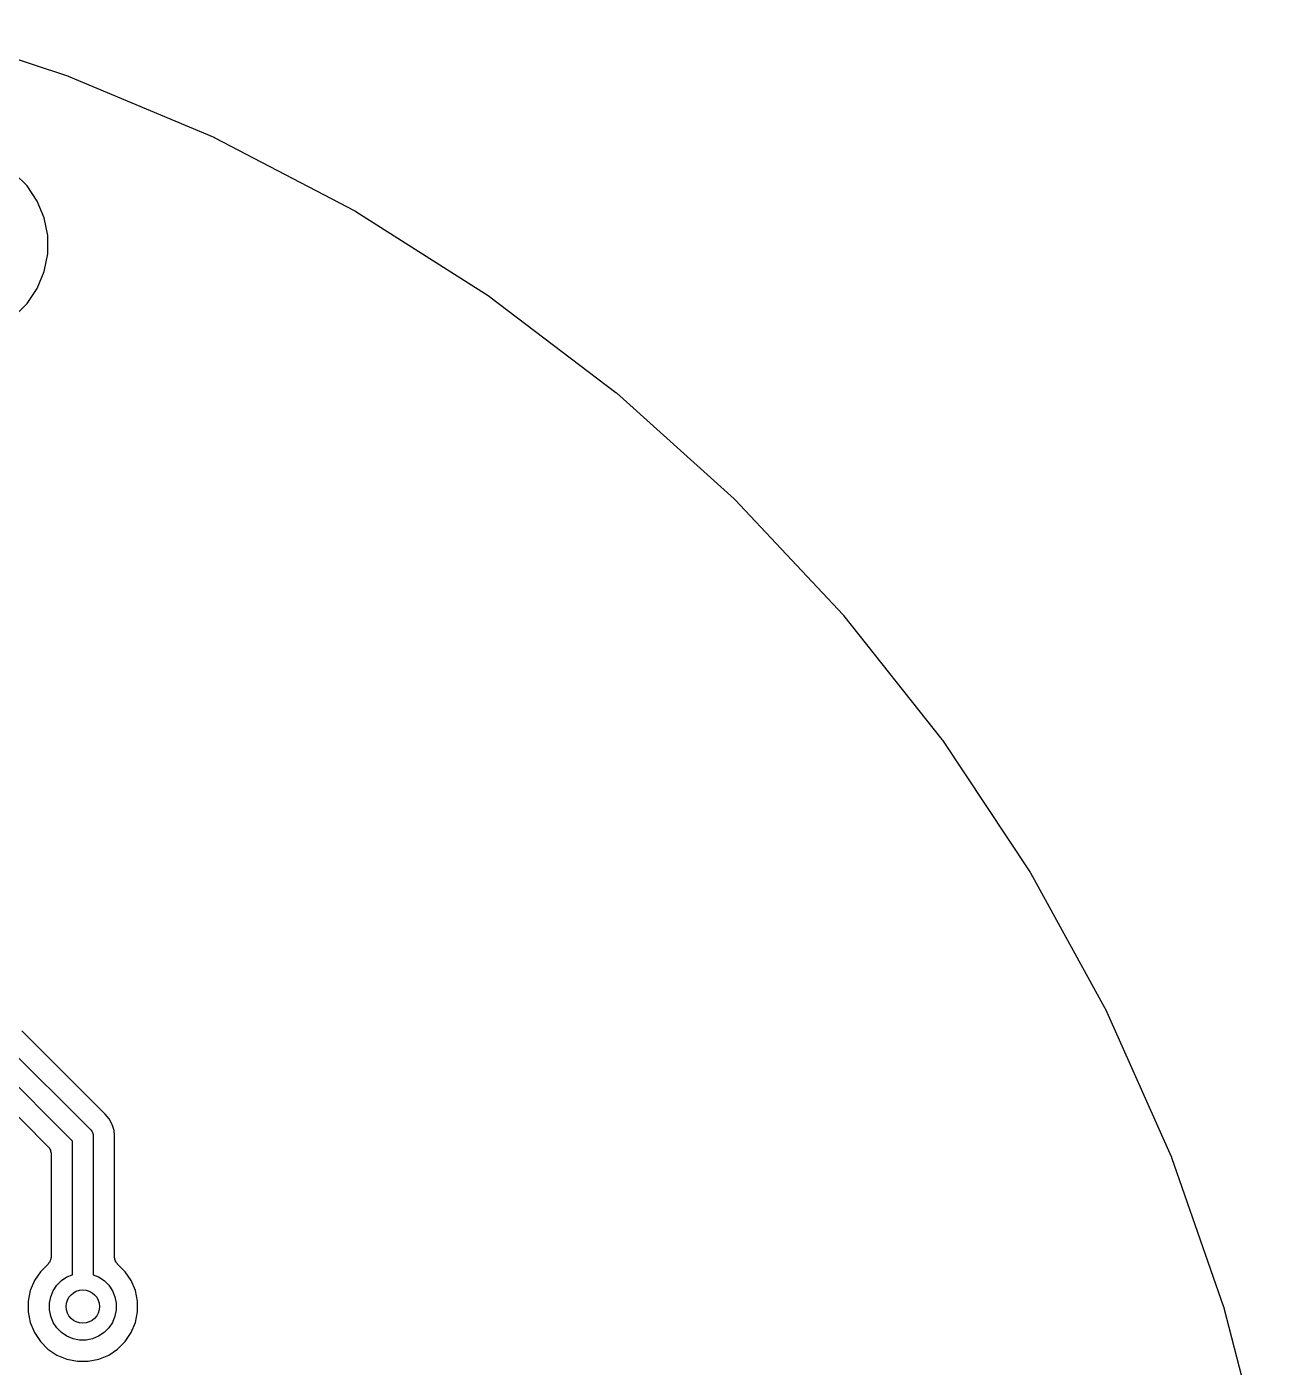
# Model space of a CAD drawing. Extents: x 5.29 to 7.07, y -4.51 to -2.72.
# Drawn here: x 6.474 to 7.056, y -3.389 to -2.757 of the extents above; entities that cross this region are included whole.
import ezdxf

# ---------------------------------------------------------------- set-up
doc = ezdxf.new("R2010")
doc.units = 0
doc.header["$MEASUREMENT"] = 0
doc.layers.add('BLACK', color=7, linetype='CONTINUOUS')

msp = doc.modelspace()

# ---------------------------------------------------------------- linework, layer by layer
at = {"layer": 'BLACK', "linetype": 'CONTINUOUS'}
for p, q in [((6.42186, -2.75738), (6.49271, -2.7804)), ((6.49271, -2.7804), (6.49278, -2.78043)), ((6.49278, -2.78043), (6.49294, -2.7805)), ((6.49294, -2.7805), (6.4931, -2.78055)), ((6.4931, -2.78055), (6.56178, -2.80942)), ((6.56178, -2.80942), (6.56185, -2.80945)), ((6.56185, -2.80945), (6.562, -2.80953)), ((6.562, -2.80953), (6.56216, -2.8096)), ((6.56216, -2.8096), (6.62818, -2.84411)), ((6.47376, -2.83229), (6.46771, -2.82624)), ((6.47852, -2.83941), (6.47376, -2.83229)), ((6.48179, -2.84732), (6.47852, -2.83941)), ((6.62818, -2.84411), (6.62824, -2.84415)), ((6.62824, -2.84415), (6.62839, -2.84424)), ((6.62839, -2.84424), (6.62855, -2.84432)), ((6.62855, -2.84432), (6.69145, -2.88424)), ((6.48346, -2.85572), (6.48179, -2.84732)), ((6.48346, -2.86428), (6.48346, -2.85572)), ((6.48179, -2.87268), (6.48346, -2.86428)), ((6.47852, -2.88059), (6.48179, -2.87268)), ((6.47376, -2.88771), (6.47852, -2.88059)), ((6.69145, -2.88424), (6.69151, -2.88428)), ((6.69151, -2.88428), (6.69164, -2.88439)), ((6.69164, -2.88439), (6.69179, -2.88448)), ((6.46771, -2.89376), (6.47376, -2.88771)), ((6.69179, -2.88448), (6.75113, -2.92952)), ((6.75113, -2.92952), (6.75119, -2.92956)), ((6.75119, -2.92956), (6.75131, -2.92969)), ((6.75131, -2.92969), (6.75145, -2.92979)), ((6.75145, -2.92979), (6.80682, -2.97964)), ((6.80682, -2.97964), (6.80687, -2.97969)), ((6.80687, -2.97969), (6.80699, -2.97982)), ((6.80699, -2.97982), (6.80712, -2.97993)), ((6.80712, -2.97993), (6.85812, -3.03424)), ((6.85812, -3.03424), (6.85816, -3.03429)), ((6.85816, -3.03429), (6.85827, -3.03443)), ((6.85827, -3.03443), (6.85839, -3.03456)), ((6.85839, -3.03456), (6.90466, -3.09294)), ((6.90466, -3.09294), (6.90471, -3.093)), ((6.90471, -3.093), (6.9048, -3.09314)), ((6.9048, -3.09314), (6.90491, -3.09328)), ((6.90491, -3.09328), (6.94614, -3.15533)), ((6.94614, -3.15533), (6.94618, -3.15539)), ((6.94618, -3.15539), (6.94626, -3.15555)), ((6.94626, -3.15555), (6.94635, -3.15569)), ((6.94635, -3.15569), (6.98224, -3.22097)), ((6.98224, -3.22097), (6.98228, -3.22104)), ((6.98228, -3.22104), (6.98234, -3.2212)), ((6.98234, -3.2212), (6.98243, -3.22135)), ((6.98243, -3.22135), (7.01273, -3.28941)), ((6.50986, -3.26876), (6.47124, -3.23014)), ((6.46365, -3.23669), (6.50331, -3.27635)), ((6.49508, -3.28204), (6.45796, -3.24492)), ((6.45528, -3.25639), (6.48361, -3.28472)), ((6.51002, -3.26889), (6.50986, -3.26876)), ((6.51017, -3.26904), (6.51002, -3.26889)), ((6.51022, -3.26909), (6.51017, -3.26904)), ((6.5106, -3.2694), (6.51022, -3.26909)), ((6.51247, -3.27167), (6.5106, -3.2694)), ((6.51385, -3.27426), (6.51247, -3.27167)), ((6.51471, -3.27708), (6.51385, -3.27426)), ((6.49508, -3.34499), (6.49508, -3.28204)), ((6.50331, -3.27635), (6.5035, -3.2765)), ((6.5035, -3.2765), (6.50365, -3.27669)), ((6.50365, -3.27669), (6.50411, -3.27725)), ((6.50411, -3.27725), (6.50433, -3.27765)), ((6.50433, -3.27765), (6.50457, -3.27811)), ((6.50457, -3.27811), (6.50485, -3.27904)), ((6.50485, -3.27904), (6.50492, -3.27976)), ((6.50492, -3.27976), (6.50492, -3.27976)), ((6.50492, -3.27976), (6.50495, -3.28)), ((6.50495, -3.28), (6.50492, -3.28024)), ((6.50492, -3.28024), (6.50492, -3.34499)), ((6.51494, -3.2795), (6.51471, -3.27708)), ((6.51492, -3.28091), (6.51495, -3.2807)), ((6.51492, -3.28098), (6.51492, -3.28091)), ((6.51492, -3.33644), (6.51492, -3.28098)), ((6.51495, -3.27951), (6.51494, -3.2795)), ((6.51499, -3.28), (6.51495, -3.27951)), ((6.51495, -3.28049), (6.51499, -3.28)), ((6.51495, -3.2807), (6.51495, -3.28049)), ((6.48361, -3.28472), (6.48363, -3.28473)), ((6.48363, -3.28473), (6.48363, -3.28473)), ((6.48363, -3.28473), (6.48363, -3.28473)), ((6.48363, -3.28473), (6.48366, -3.28477)), ((6.48366, -3.28477), (6.48395, -3.28513)), ((6.48395, -3.28513), (6.48424, -3.28548)), ((6.48424, -3.28548), (6.48426, -3.28551)), ((6.48426, -3.28551), (6.48427, -3.28553)), ((6.48427, -3.28553), (6.48449, -3.28594)), ((6.48449, -3.28594), (6.4847, -3.28635)), ((6.4847, -3.28635), (6.48471, -3.28637)), ((6.48471, -3.28637), (6.48472, -3.28639)), ((6.48472, -3.28639), (6.48485, -3.28684)), ((6.48485, -3.28684), (6.48498, -3.28728)), ((6.48498, -3.28728), (6.48499, -3.28731)), ((6.48499, -3.28731), (6.48499, -3.28733)), ((6.48499, -3.28733), (6.48503, -3.28779)), ((6.48503, -3.28779), (6.48508, -3.28825)), ((6.48508, -3.28825), (6.48508, -3.33644)), ((7.01273, -3.28941), (7.01276, -3.28947)), ((7.01276, -3.28947), (7.01281, -3.28964)), ((7.01281, -3.28964), (7.01289, -3.2898)), ((7.01289, -3.2898), (7.03739, -3.36015)), ((6.48445, -3.33881), (6.48423, -3.33922)), ((6.48467, -3.33841), (6.48445, -3.33881)), ((6.48468, -3.33838), (6.48467, -3.33841)), ((6.48469, -3.33836), (6.48468, -3.33838)), ((6.48483, -3.33792), (6.48469, -3.33836)), ((6.48497, -3.33748), (6.48483, -3.33792)), ((6.48498, -3.33743), (6.48497, -3.33745)), ((6.48497, -3.33745), (6.48497, -3.33748)), ((6.48503, -3.33697), (6.48498, -3.33743)), ((6.48508, -3.33651), (6.48503, -3.33697)), ((6.48508, -3.33644), (6.48508, -3.33645)), ((6.48508, -3.33645), (6.48508, -3.33645)), ((6.48508, -3.33645), (6.48508, -3.33646)), ((6.48508, -3.33646), (6.48508, -3.33651)), ((6.51497, -3.3369), (6.51492, -3.33644)), ((6.51501, -3.33736), (6.51497, -3.3369)), ((6.51501, -3.33738), (6.51501, -3.33736)), ((6.51502, -3.33741), (6.51501, -3.33738)), ((6.51515, -3.33785), (6.51502, -3.33741)), ((6.51528, -3.33829), (6.51515, -3.33785)), ((6.51529, -3.33832), (6.51528, -3.33829)), ((6.5153, -3.33834), (6.51529, -3.33832)), ((6.51552, -3.33875), (6.5153, -3.33834)), ((6.51573, -3.33916), (6.51552, -3.33875)), ((6.48, -3.34359), (6.47718, -3.3478)), ((6.48361, -3.33997), (6.48, -3.34359)), ((6.48391, -3.33962), (6.48361, -3.33997)), ((6.4842, -3.33926), (6.48391, -3.33962)), ((6.48422, -3.33924), (6.4842, -3.33926)), ((6.48423, -3.33922), (6.48422, -3.33924)), ((6.49254, -3.34604), (6.49508, -3.34499)), ((6.50492, -3.34499), (6.50746, -3.34604)), ((6.51574, -3.33918), (6.51573, -3.33916)), ((6.51576, -3.3392), (6.51574, -3.33918)), ((6.51605, -3.33956), (6.51576, -3.3392)), ((6.51634, -3.33992), (6.51605, -3.33956)), ((6.51637, -3.33996), (6.51634, -3.33992)), ((6.51639, -3.33997), (6.51637, -3.33996)), ((6.51637, -3.33996), (6.51637, -3.33996)), ((6.51637, -3.33996), (6.51637, -3.33996)), ((6.52, -3.34359), (6.51639, -3.33997)), ((6.52282, -3.3478), (6.52, -3.34359)), ((6.47718, -3.3478), (6.47524, -3.35249)), ((6.48604, -3.35254), (6.48777, -3.34996)), ((6.48777, -3.34996), (6.48996, -3.34777)), ((6.48996, -3.34777), (6.49254, -3.34604)), ((6.50746, -3.34604), (6.51004, -3.34777)), ((6.51004, -3.34777), (6.51223, -3.34996)), ((6.51223, -3.34996), (6.51396, -3.35254)), ((6.52476, -3.35249), (6.52282, -3.3478)), ((6.47524, -3.35249), (6.47425, -3.35746)), ((6.47425, -3.35746), (6.47425, -3.36254)), ((6.48425, -3.35845), (6.48486, -3.35541)), ((6.48486, -3.35541), (6.48604, -3.35254)), ((6.51396, -3.35254), (6.51514, -3.35541)), ((6.51514, -3.35541), (6.51575, -3.35845)), ((6.52575, -3.35746), (6.52476, -3.35249)), ((6.52575, -3.36254), (6.52575, -3.35746)), ((6.47425, -3.36254), (6.47524, -3.36751)), ((6.48425, -3.36155), (6.48425, -3.35845)), ((6.48486, -3.36459), (6.48425, -3.36155)), ((6.51575, -3.36155), (6.51514, -3.36459)), ((6.51575, -3.35845), (6.51575, -3.36155)), ((6.52476, -3.36751), (6.52575, -3.36254)), ((7.03739, -3.36015), (7.03741, -3.36022)), ((7.03741, -3.36022), (7.03745, -3.36039)), ((7.03745, -3.36039), (7.03751, -3.36055)), ((7.03751, -3.36055), (7.05603, -3.43271)), ((6.47524, -3.36751), (6.47718, -3.3722)), ((6.48604, -3.36746), (6.48486, -3.36459)), ((6.48777, -3.37004), (6.48604, -3.36746)), ((6.48996, -3.37223), (6.48777, -3.37004)), ((6.51223, -3.37004), (6.51004, -3.37223)), ((6.51396, -3.36746), (6.51223, -3.37004)), ((6.51514, -3.36459), (6.51396, -3.36746)), ((6.52282, -3.3722), (6.52476, -3.36751)), ((6.47718, -3.3722), (6.48, -3.37641)), ((6.48, -3.37641), (6.48359, -3.38)), ((6.49254, -3.37396), (6.48996, -3.37223)), ((6.49541, -3.37514), (6.49254, -3.37396)), ((6.49845, -3.37575), (6.49541, -3.37514)), ((6.50155, -3.37575), (6.49845, -3.37575)), ((6.50459, -3.37514), (6.50155, -3.37575)), ((6.50746, -3.37396), (6.50459, -3.37514)), ((6.51004, -3.37223), (6.50746, -3.37396)), ((6.51641, -3.38), (6.52, -3.37641)), ((6.52, -3.37641), (6.52282, -3.3722)), ((6.48359, -3.38), (6.4878, -3.38282)), ((6.4878, -3.38282), (6.49249, -3.38476)), ((6.50751, -3.38476), (6.5122, -3.38282)), ((6.5122, -3.38282), (6.51641, -3.38)), ((6.49249, -3.38476), (6.49746, -3.38575)), ((6.49746, -3.38575), (6.50254, -3.38575)), ((6.50254, -3.38575), (6.50751, -3.38476))]:
    msp.add_line(p, q, dxfattribs=at)
at = {"layer": 'BLACK'}
msp.add_circle((6.5, -3.36), 0.00787, dxfattribs=at)

doc.saveas('drawing.dxf')
